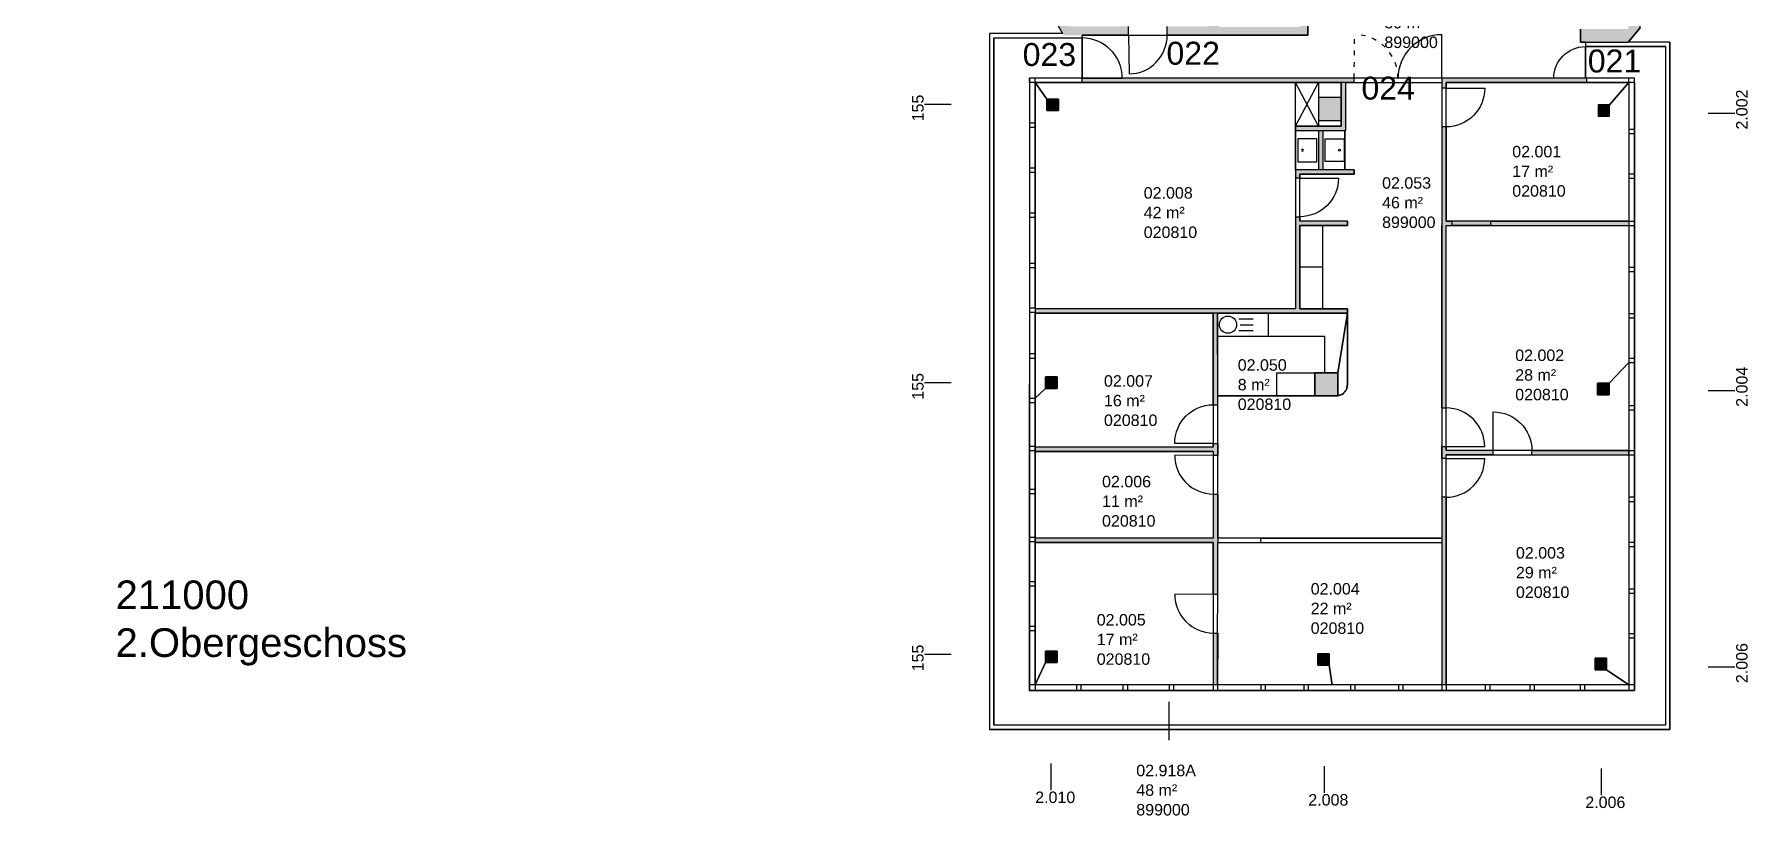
# Model space of a CAD drawing. Header units: metres. Extents: x -1 to 148, y -1 to 108.
# Drawn here: x 79.8 to 124.74, y 10 to 30.44 of the extents above; entities that cross this region are included whole.
import ezdxf

# ---------------------------------------------------------------- set-up
doc = ezdxf.new("R2010")
doc.units = ezdxf.units.M
doc.header["$MEASUREMENT"] = 0
doc.linetypes.add('ACAD_ISO03W100', pattern=[30, 12, -18])
doc.layers.get('0').update_dxf_attribs({"linetype": 'CONTINUOUS'})
doc.layers.add('Unchanged', color=8, linetype='CONTINUOUS')
doc.layers.add('Unchanged Layer Off', color=2, linetype='CONTINUOUS')
doc.styles.add('ARIAL', font='arial.ttf')

# ---------------------------------------------------------------- blocks, each defined once
blk = doc.blocks.new('Tuer')
at = {"layer": 'Unchanged'}
blk.add_line((0, 0), (0, 0.82), dxfattribs=at)
blk.add_arc((0, 0), 0.82, 90, 180, dxfattribs=at)
blk = doc.blocks.new('Ausgussbecken')
at = {"layer": 'Unchanged'}
blk.add_lwpolyline([(-0.185, 0), (0.415, 0), (0.415, -0.5), (-0.185, -0.5)], close=True, dxfattribs=at)
at = {"layer": 'Unchanged', "linetype": 'Continuous'}
blk.add_circle((0.115, -0.124), 0.0253, dxfattribs=at)
blk = doc.blocks.new('Raumstempel')
at = {"layer": 'Unchanged', "linetype": 'ByBlock', "style": 'ARIAL'}
for tag, p in [('HOERSAALNUMMER', (0, 1.029)), ('ANZAHL PLAETZE', (0, 0.514)), ('RAUMNUMMER', (0, 0)), ('FLÄCHE', (0, -0.514)), ('INSTITUTSNUMMER1', (0, -1.029)), ('INSTITUTSNUMMER2', (0, -1.543))]:
    blk.add_attdef(tag, p, '', height=0.3, dxfattribs=at)

msp = doc.modelspace()

# ---------------------------------------------------------------- hatches: boundary and pattern name
at = {"layer": 'Unchanged'}
for points in [[(106.835, 32.152), (106.835, 32.364), (106.835, 33.863), (107.168, 33.863), (107.168, 34.105), (106.767, 34.108), (106.601, 33.916), (106.601, 30.65), (106.74, 30.416), (107.22, 30.416), (107.22, 30.647), (106.835, 30.647)], [(121.828, 33.668), (121.47, 34.054), (120.317, 34.054), (120.184, 34.054), (120.184, 33.872), (120.184, 33.769), (121.519, 33.769), (121.519, 30.58), (120.263, 30.58), (120.263, 30.234), (120.392, 30.234), (121.51, 30.234), (121.828, 30.615)], [(114.345, 29.295), (108.272, 29.295, -0.000005), (108.272, 29.295, 0.000005), (108.272, 29.295), (107.22, 29.295), (107.22, 29.18), (114.345, 29.18)], [(113.406, 28.786), (113.406, 28.186), (114.006, 28.186), (114.006, 28.786)], [(106.6, 28.445), (106.6, 28.745), (106.3, 28.745), (106.3, 28.445)], [(121.028, 28.3), (121.028, 28.6), (120.728, 28.6), (120.728, 28.3)], [(113.521, 27.922), (113.406, 27.922), (113.406, 26.895), (113.521, 26.895)], [(116.749, 28.02), (116.634, 28.02), (116.634, 25.439), (116.634, 20.665), (116.749, 20.665), (116.749, 25.439), (116.899, 25.439), (116.899, 25.552), (116.749, 25.552)], [(110.77, 23.144), (110.655, 23.144), (110.653, 20.749), (110.77, 20.749)], [(113.313, 21.586), (113.313, 20.986), (113.913, 20.986), (113.913, 21.586)], [(106.566, 21.178), (106.566, 21.478), (106.266, 21.478), (106.266, 21.178)], [(121.012, 21.011), (121.012, 21.311), (120.712, 21.311), (120.712, 21.011)], [(106.566, 14.006), (106.566, 14.306), (106.266, 14.306), (106.266, 14.006)], [(113.69, 13.936), (113.69, 14.236), (113.39, 14.236), (113.39, 13.936)], [(120.95, 13.816), (120.95, 14.116), (120.65, 14.116), (120.65, 13.816)]]:
    msp.add_hatch(color=256, dxfattribs=at).paths.add_polyline_path(points)
h = msp.add_hatch(color=256, dxfattribs=at)
h.paths.add_polyline_path([(108.438, 30.647), (107.22, 30.647), (107.22, 30.416), (108.438, 30.416)])
h.paths.add_polyline_path([(113.133, 30.895), (112.907, 30.895), (112.907, 30.632), (110.803, 30.632), (110.803, 33.863), (112.907, 33.863), (112.907, 33.488), (113.133, 33.488), (113.133, 34.109), (109.481, 34.109), (109.481, 33.863), (110.536, 33.863), (110.536, 32.364), (106.835, 32.364), (106.835, 32.152), (110.551, 32.152), (110.551, 30.647), (109.448, 30.647), (109.448, 30.416), (113.133, 30.416)])
h.paths.add_polyline_path([(108.471, 34.109), (107.168, 34.105), (107.168, 33.863), (108.471, 33.863)], flags=17)
h = msp.add_hatch(color=256, dxfattribs=at)
h.paths.add_polyline_path([(120.427, 29.295), (116.634, 29.295), (116.634, 29.03), (116.749, 29.03), (116.749, 29.18), (120.427, 29.18)])
h.paths.add_polyline_path([(114.121, 29.18), (114.006, 29.18), (114.006, 28.037), (112.806, 28.037), (112.806, 27.922), (114.121, 27.922)])
h.paths.add_polyline_path([(114.345, 26.895), (112.806, 26.895), (112.806, 26.679), (112.921, 26.679), (112.921, 26.78), (114.345, 26.78)])
h.paths.add_polyline_path([(112.921, 25.437), (114.17, 25.437), (114.17, 25.552), (112.921, 25.552), (112.921, 25.669), (112.806, 25.669), (112.806, 25.569), (112.806, 23.259), (105.991, 23.259), (105.991, 23.144), (114.17, 23.144), (114.17, 23.259), (112.921, 23.259)])
h.paths.add_polyline_path([(121.533, 25.552), (117.909, 25.552), (117.909, 25.439), (121.533, 25.439)])
h = msp.add_hatch(color=256, dxfattribs=at)
h.dxf.hatch_style = 1
h.paths.add_polyline_path([(117.909, 25.552), (116.899, 25.552), (116.899, 25.439), (117.909, 25.439)])
h = msp.add_hatch(color=256, dxfattribs=at)
h.dxf.hatch_style = 1
h.paths.add_polyline_path([(110.77, 19.739), (110.655, 19.739), (110.655, 19.639), (105.991, 19.639), (105.991, 19.524), (110.655, 19.524), (110.655, 19.424), (110.77, 19.424)])
h = msp.add_hatch(color=256, dxfattribs=at)
h.dxf.hatch_style = 1
h.paths.add_polyline_path([(117.983, 19.555), (116.749, 19.555), (116.749, 19.655), (116.634, 19.655), (116.634, 19.34), (116.749, 19.34), (116.749, 19.44), (117.983, 19.44)])
h.paths.add_polyline_path([(121.533, 19.555), (118.993, 19.555), (118.993, 19.44), (121.533, 19.44)])
h = msp.add_hatch(color=256, dxfattribs=at)
h.paths.add_polyline_path([(110.77, 18.414), (110.657, 18.414, -0.001117), (110.653, 18.414), (110.653, 17.257), (105.991, 17.257), (105.991, 17.142), (110.656, 17.142), (110.656, 15.787), (110.77, 15.787), (110.77, 17.142)])
h.paths.add_polyline_path([(110.77, 14.777), (110.659, 14.777, -0.000953), (110.655, 14.777), (110.654, 13.421), (110.769, 13.421)])
h.paths.add_polyline_path([(116.749, 18.33), (116.634, 18.33), (116.634, 13.421), (116.748, 13.421)])

# ---------------------------------------------------------------- linework, layer by layer
for p, q in [((108.438, 30.416), (108.438, 30.647)), ((109.448, 30.416), (109.448, 30.647)), ((120.263, 30.234), (120.263, 30.58)), ((121.828, 30.615), (121.51, 30.234)), ((104.798, 30.462), (104.798, 12.252)), ((104.913, 30.347), (104.913, 12.367)), ((104.913, 30.347), (107.22, 30.347)), ((107.22, 30.416), (107.22, 30.347)), ((107.22, 30.347), (107.22, 29.295)), ((116.634, 29.295), (116.638, 30.431)), ((120.317, 30.234), (120.263, 30.234)), ((120.392, 30.234), (120.317, 30.234)), ((120.392, 30.234), (120.392, 30.119)), ((120.392, 30.234), (121.51, 30.234)), ((122.489, 30.119), (120.392, 30.119)), ((120.392, 30.119), (120.392, 29.295)), ((122.604, 30.234), (121.51, 30.234)), ((122.489, 30.119), (122.489, 12.367)), ((122.604, 30.234), (122.604, 12.252)), ((105.841, 29.18), (105.841, 29.295)), ((107.22, 29.295), (105.841, 29.295)), ((105.991, 29.18), (105.991, 29.295)), ((107.22, 29.18), (107.22, 29.295)), ((114.345, 29.295), (107.22, 29.295)), ((114.345, 29.18), (114.345, 29.295)), ((116.634, 29.295), (116.634, 29.03)), ((120.427, 29.295), (116.634, 29.295)), ((121.683, 29.295), (120.427, 29.295)), ((120.427, 29.18), (120.427, 29.295)), ((121.533, 29.18), (121.533, 29.295)), ((121.683, 29.18), (121.683, 29.295)), ((105.841, 29.18), (105.841, 23.288)), ((107.22, 29.18), (105.841, 29.18)), ((105.991, 29.18), (105.991, 23.287)), ((114.345, 29.18), (107.22, 29.18)), ((112.806, 28.037), (113.406, 29.18)), ((113.406, 28.037), (112.806, 29.18)), ((112.806, 28.037), (112.806, 29.18)), ((113.406, 29.18), (113.406, 28.037)), ((114.006, 28.037), (114.006, 29.18)), ((114.121, 27.922), (114.121, 29.18)), ((116.634, 29.18), (116.634, 29.03)), ((116.749, 29.03), (116.634, 29.03)), ((120.427, 29.18), (116.749, 29.18)), ((116.749, 29.18), (116.749, 29.03)), ((116.749, 29.03), (116.749, 29.03)), ((121.683, 29.18), (120.427, 29.18)), ((121.533, 29.18), (121.533, 25.552)), ((121.683, 29.18), (121.683, 25.551)), ((105.841, 28.128), (105.991, 28.128)), ((105.841, 28.013), (105.991, 28.013)), ((112.806, 28.037), (114.006, 28.037)), ((112.806, 27.922), (112.806, 28.037)), ((112.806, 26.895), (112.806, 27.922)), ((112.806, 27.922), (114.121, 27.922)), ((113.406, 27.922), (113.406, 26.895)), ((113.521, 27.922), (113.521, 26.895)), ((114.099, 27.922), (114.099, 26.897)), ((116.749, 28.02), (116.634, 28.02)), ((116.634, 28.02), (116.634, 25.439)), ((116.749, 28.02), (116.749, 25.552)), ((121.533, 27.964), (121.683, 27.964)), ((121.533, 27.849), (121.683, 27.849)), ((105.841, 26.947), (105.991, 26.947)), ((105.841, 26.832), (105.991, 26.832)), ((112.806, 26.895), (112.806, 26.679)), ((114.345, 26.895), (112.806, 26.895)), ((112.921, 26.679), (112.806, 26.679)), ((112.921, 26.78), (112.921, 26.679)), ((114.345, 26.78), (112.921, 26.78)), ((114.345, 26.895), (114.345, 26.78)), ((121.533, 26.794), (121.683, 26.794)), ((121.533, 26.679), (121.683, 26.679)), ((105.841, 25.773), (105.991, 25.773)), ((105.841, 25.658), (105.991, 25.658)), ((112.806, 25.669), (112.806, 25.569)), ((112.806, 25.669), (112.921, 25.669)), ((112.921, 25.669), (112.921, 25.552)), ((112.806, 25.569), (112.806, 23.259)), ((114.17, 25.552), (112.921, 25.552)), ((114.17, 25.437), (112.921, 25.437)), ((112.921, 25.437), (112.921, 23.259)), ((113.521, 23.244), (113.521, 25.437)), ((114.17, 25.552), (114.17, 25.437)), ((116.634, 20.665), (116.634, 25.439)), ((116.749, 25.552), (116.899, 25.552)), ((116.749, 20.665), (116.749, 25.439)), ((116.749, 25.439), (116.899, 25.439)), ((116.899, 25.552), (116.899, 25.439)), ((117.909, 25.552), (116.899, 25.552)), ((117.909, 25.439), (116.899, 25.439)), ((117.909, 25.552), (121.533, 25.552)), ((117.909, 25.552), (117.909, 25.439)), ((117.909, 25.439), (121.533, 25.439)), ((121.533, 25.552), (121.533, 21.97)), ((121.533, 25.552), (121.683, 25.552)), ((121.533, 25.437), (121.683, 25.437)), ((121.683, 25.551), (121.683, 21.968)), ((105.841, 24.452), (105.991, 24.452)), ((105.841, 24.337), (105.991, 24.337)), ((112.921, 24.356), (113.521, 24.356)), ((121.533, 24.353), (121.683, 24.353)), ((121.533, 24.238), (121.683, 24.238)), ((105.841, 23.288), (105.841, 13.271)), ((105.841, 23.287), (105.991, 23.287)), ((105.841, 23.172), (105.991, 23.172)), ((105.991, 23.287), (105.991, 13.271)), ((112.806, 23.259), (105.991, 23.259)), ((114.17, 23.144), (105.991, 23.144)), ((110.653, 20.749), (110.655, 23.144)), ((110.769, 23.144), (110.769, 22.544)), ((110.769, 23.144), (112.089, 23.144)), ((110.77, 20.749), (110.77, 23.144)), ((111.32, 22.994), (111.703, 22.994)), ((112.089, 23.144), (112.089, 22.544)), ((112.921, 23.259), (114.17, 23.259)), ((114.17, 23.259), (114.17, 23.144)), ((114.17, 23.144), (114.17, 21.286)), ((121.533, 23.135), (121.683, 23.135)), ((121.533, 23.02), (121.683, 23.02)), ((110.769, 22.544), (112.089, 22.544)), ((111.32, 22.694), (111.703, 22.694)), ((111.358, 22.844), (111.703, 22.844)), ((112.089, 22.544), (113.57, 22.544)), ((113.57, 22.544), (113.57, 21.586)), ((105.841, 22.087), (105.991, 22.087)), ((105.841, 21.972), (105.991, 21.972)), ((112.313, 21.586), (113.313, 21.586)), ((112.313, 21.586), (112.313, 20.986)), ((113.313, 20.986), (113.313, 21.586)), ((121.533, 21.97), (121.533, 17.157)), ((121.533, 21.97), (121.683, 21.97)), ((121.533, 21.855), (121.683, 21.855)), ((121.683, 21.968), (121.683, 17.156)), ((105.841, 20.922), (105.991, 20.922)), ((105.841, 20.807), (105.991, 20.807)), ((110.653, 20.749), (110.77, 20.749)), ((112.313, 20.986), (113.313, 20.986)), ((121.533, 20.733), (121.683, 20.733)), ((116.634, 20.665), (116.749, 20.665)), ((121.533, 20.618), (121.683, 20.618)), ((105.841, 19.667), (105.991, 19.667)), ((105.841, 19.552), (105.991, 19.552)), ((110.655, 19.639), (105.991, 19.639)), ((105.991, 19.524), (105.991, 19.639)), ((110.655, 19.524), (105.991, 19.524)), ((110.655, 19.639), (110.655, 19.739)), ((110.655, 19.739), (110.77, 19.739)), ((110.655, 19.524), (110.655, 19.424)), ((110.77, 19.424), (110.655, 19.424)), ((110.77, 19.739), (110.77, 19.424)), ((116.634, 19.34), (116.634, 19.655)), ((116.634, 19.655), (116.749, 19.655)), ((116.749, 19.34), (116.634, 19.34)), ((116.749, 19.655), (116.749, 19.555)), ((116.749, 19.655), (117.759, 19.655)), ((117.983, 19.555), (116.749, 19.555)), ((116.749, 19.34), (116.749, 19.44)), ((117.983, 19.44), (116.749, 19.44)), ((116.749, 19.34), (117.759, 19.34)), ((117.983, 19.44), (117.983, 19.555)), ((118.993, 19.555), (121.533, 19.555)), ((118.993, 19.44), (118.993, 19.555)), ((118.993, 19.44), (121.533, 19.44)), ((121.533, 19.555), (121.683, 19.555)), ((121.533, 19.44), (121.533, 19.555)), ((121.533, 19.44), (121.683, 19.44)), ((105.841, 18.54), (105.991, 18.54)), ((105.841, 18.425), (105.991, 18.425)), ((110.653, 18.414), (110.77, 18.414)), ((110.653, 18.414), (110.653, 17.257)), ((110.77, 18.414), (110.77, 17.142)), ((116.634, 18.33), (116.634, 13.421)), ((116.749, 18.33), (116.634, 18.33)), ((116.749, 18.33), (116.748, 13.421)), ((121.533, 18.337), (121.683, 18.337)), ((121.533, 18.222), (121.683, 18.222)), ((105.841, 17.285), (105.991, 17.285)), ((105.841, 17.17), (105.991, 17.17)), ((110.653, 17.257), (105.991, 17.257)), ((105.991, 17.142), (105.991, 17.257)), ((110.656, 17.142), (105.991, 17.142)), ((110.656, 15.787), (110.656, 17.142)), ((110.77, 15.787), (110.77, 17.142)), ((111.898, 17.257), (116.634, 17.257)), ((111.898, 17.142), (111.898, 17.257)), ((111.898, 17.142), (116.634, 17.142)), ((121.533, 17.157), (121.533, 13.273)), ((121.533, 17.157), (121.683, 17.157)), ((121.683, 17.156), (121.683, 13.271)), ((121.533, 17.042), (121.683, 17.042)), ((105.841, 16.123), (105.991, 16.123)), ((105.841, 16.008), (105.991, 16.008)), ((110.77, 15.787), (110.656, 15.787)), ((121.533, 15.931), (121.683, 15.931)), ((121.533, 15.816), (121.683, 15.816)), ((105.841, 14.957), (105.991, 14.957)), ((105.841, 14.842), (105.991, 14.842)), ((110.655, 14.777), (110.654, 13.421)), ((110.655, 14.777), (110.77, 14.777)), ((110.77, 14.777), (110.769, 13.421)), ((121.533, 14.766), (121.683, 14.766)), ((121.533, 14.651), (121.683, 14.651)), ((121.683, 13.421), (105.841, 13.421)), ((121.683, 13.271), (105.841, 13.271)), ((107.071, 13.421), (107.071, 13.271)), ((107.186, 13.421), (107.186, 13.271)), ((108.291, 13.421), (108.291, 13.271)), ((108.406, 13.421), (108.406, 13.271)), ((109.497, 13.421), (109.497, 13.271)), ((109.612, 13.421), (109.612, 13.271)), ((110.769, 13.421), (110.654, 13.421)), ((110.654, 13.421), (110.654, 13.271)), ((110.769, 13.421), (110.769, 13.271)), ((111.898, 13.421), (111.898, 13.271)), ((112.013, 13.421), (112.013, 13.271)), ((113.025, 13.421), (113.025, 13.271)), ((113.14, 13.421), (113.14, 13.271)), ((114.244, 13.421), (114.244, 13.271)), ((114.359, 13.421), (114.359, 13.271)), ((115.499, 13.421), (115.499, 13.271)), ((115.614, 13.421), (115.614, 13.271)), ((116.633, 13.421), (116.633, 13.271)), ((116.748, 13.421), (116.634, 13.421)), ((116.748, 13.421), (116.748, 13.271)), ((117.774, 13.421), (117.774, 13.271)), ((117.889, 13.421), (117.889, 13.271)), ((118.938, 13.421), (118.938, 13.271)), ((119.053, 13.421), (119.053, 13.271)), ((120.256, 13.421), (120.256, 13.271)), ((120.371, 13.421), (120.371, 13.271)), ((109.497, 11.976), (109.497, 12.98)), ((122.604, 12.252), (104.798, 12.252)), ((122.489, 12.367), (104.913, 12.367))]:
    msp.add_line(p, q, dxfattribs=at)
at = {"layer": 'Unchanged', "linetype": 'ACAD_ISO03W100', "ltscale": 0.01}
msp.add_line((114.345, 29.295), (114.349, 30.439), dxfattribs=at)
at = {"layer": 'Unchanged'}
for points in [[(113.133, 30.895), (113.133, 30.416), (109.448, 30.416)], [(108.438, 30.416), (107.22, 30.416)]]:
    msp.add_lwpolyline(points, dxfattribs=at)
for points in [[(113.406, 28.186), (114.006, 28.186), (114.006, 28.786), (113.406, 28.786)], [(106.3, 28.445), (106.6, 28.445), (106.6, 28.745), (106.3, 28.745)], [(120.728, 28.3), (121.028, 28.3), (121.028, 28.6), (120.728, 28.6)], [(113.313, 20.986), (113.913, 20.986), (113.913, 21.586), (113.313, 21.586)], [(106.266, 21.178), (106.566, 21.178), (106.566, 21.478), (106.266, 21.478)], [(120.712, 21.011), (121.012, 21.011), (121.012, 21.311), (120.712, 21.311)], [(106.266, 14.006), (106.566, 14.006), (106.566, 14.306), (106.266, 14.306)], [(113.39, 13.936), (113.69, 13.936), (113.69, 14.236), (113.39, 14.236)], [(120.65, 13.816), (120.95, 13.816), (120.95, 14.116), (120.65, 14.116)]]:
    msp.add_lwpolyline(points, close=True, dxfattribs=at)
msp.add_circle((111.039, 22.844), 0.225, dxfattribs=at)
at = {"layer": 'Unchanged', "linetype": 'ACAD_ISO03W100', "ltscale": 0.01}
msp.add_arc((114.345, 29.295), 1.144, 359.8007, 89.8007, dxfattribs=at)
at = {"layer": 'Unchanged'}
for centre, radius, start, end in [((116.634, 29.287), 1.144, 89.8007, 179.8007), ((113.884, 21.27), 0.286, 275.6958, 3.1508), ((116.749, 19.655), 1.01, 0, 90.0001), ((116.749, 19.34), 1.01, 269.9999, 0)]:
    msp.add_arc(centre, radius, start, end, dxfattribs=at)
at = {"layer": 'Unchanged Layer Off', "ltscale": 0.025}
for p, q in [((103.098, 28.617), (103.798, 28.617)), ((124.304, 28.369), (123.604, 28.369)), ((103.098, 21.334), (103.798, 21.334)), ((124.304, 21.115), (123.604, 21.115)), ((103.098, 14.227), (103.798, 14.227)), ((124.304, 13.885), (123.604, 13.884)), ((106.413, 10.662), (106.413, 11.362)), ((106.413, 10.662), (106.413, 11.362)), ((113.562, 10.597), (113.562, 11.297)), ((113.562, 10.597), (113.562, 11.297)), ((120.811, 10.532), (120.811, 11.232)), ((120.811, 10.532), (120.811, 11.232))]:
    msp.add_line(p, q, dxfattribs=at)
at = {"layer": 'Unchanged Layer Off', "flags": 128}
for points in [[(76.295, 34.324), (106.767, 34.108), (106.601, 33.916), (106.601, 30.65), (106.712, 30.462), (104.798, 30.462), (104.798, 12.252), (122.604, 12.252), (122.604, 30.234), (121.51, 30.234), (121.828, 30.615), (121.828, 33.668), (121.47, 34.054), (122.685, 34.054), (122.685, 62.724), (144.282, 62.611)], [(120.263, 30.58), (120.263, 30.234), (120.392, 30.234), (120.392, 29.295), (116.671, 29.295), (114.383, 29.295), (107.22, 29.295), (107.22, 30.347), (107.22, 30.416), (113.133, 30.416), (113.133, 34.109)]]:
    msp.add_lwpolyline(points, dxfattribs=at)
for points in [[(120.392, 30.119), (122.489, 30.119), (122.489, 12.367), (104.913, 12.367), (104.913, 30.347), (107.22, 30.347), (107.22, 29.295), (107.213, 29.295), (105.841, 29.295), (105.84, 13.271), (105.991, 13.271), (121.683, 13.271), (121.683, 29.295), (121.533, 29.295), (120.427, 29.295), (120.392, 29.295)], [(105.991, 29.18), (106.3, 28.745), (106.6, 28.745), (106.6, 28.445), (106.3, 28.445), (106.3, 28.745), (105.991, 29.18), (114.006, 29.18), (114.006, 28.037), (112.806, 28.037), (112.806, 23.259), (105.991, 23.259)], [(114.121, 29.18), (116.634, 29.18), (116.634, 17.257), (111.898, 17.257), (110.77, 17.257), (110.77, 20.986), (113.913, 20.986), (114.047, 21.035), (114.14, 21.143), (114.17, 21.286), (114.17, 23.144), (114.17, 23.259), (112.921, 23.259), (112.921, 25.437), (114.17, 25.437), (114.17, 25.552), (112.921, 25.552), (112.921, 26.78), (114.345, 26.78), (114.345, 26.895), (114.099, 26.895), (114.099, 27.922), (114.121, 27.922)], [(116.749, 29.18), (121.533, 29.18), (121.028, 28.6), (120.728, 28.6), (120.728, 28.3), (121.028, 28.3), (121.028, 28.6), (121.533, 29.18), (121.533, 25.552), (116.749, 25.552), (116.749, 26.942), (116.749, 28.02), (116.749, 29.18)], [(121.533, 21.855), (121.012, 21.311), (121.012, 21.011), (120.712, 21.011), (120.712, 21.311), (121.012, 21.311), (121.533, 21.855), (121.533, 19.555), (116.749, 19.555), (116.749, 25.439), (121.533, 25.439)], [(105.991, 20.922), (106.266, 21.178), (106.266, 21.478), (106.566, 21.478), (106.566, 21.178), (106.266, 21.178), (105.991, 20.922), (105.991, 23.144), (110.655, 23.144), (110.655, 19.639), (105.991, 19.639)], [(114.17, 23.144), (113.913, 21.586), (113.913, 20.986), (113.313, 20.986), (113.313, 21.586), (113.913, 21.586), (114.17, 23.144), (114.17, 21.27), (114.14, 21.143), (114.047, 21.035), (113.913, 20.986), (113.313, 20.986), (110.77, 20.986), (110.769, 23.144)], [(105.991, 17.257), (105.991, 19.524), (110.655, 19.524), (110.653, 17.257)], [(121.533, 13.421), (120.95, 13.816), (120.65, 13.816), (120.65, 14.116), (120.95, 14.116), (120.95, 13.816), (121.533, 13.421), (116.749, 13.421), (116.749, 19.44), (121.533, 19.44)], [(105.991, 13.421), (106.266, 14.006), (106.266, 14.306), (106.566, 14.306), (106.566, 14.006), (106.266, 14.006), (105.991, 13.421), (105.991, 17.142), (110.656, 17.142), (110.654, 13.421)], [(113.762, 13.421), (113.69, 13.936), (113.39, 13.936), (113.39, 14.236), (113.69, 14.236), (113.69, 13.936), (113.762, 13.421), (110.769, 13.423), (110.77, 17.142), (116.634, 17.142), (116.634, 13.421)]]:
    msp.add_lwpolyline(points, close=True, dxfattribs=at)

# ---------------------------------------------------------------- block references
ref = msp.add_blockref('Raumstempel', (115.133, 31.625))
ref.add_attrib('RAUMNUMMER', '02.913A', (115.133, 31.111), dxfattribs={"layer": 'Unchanged', "color": 7, "height": 0.3, "style": 'ARIAL'})
ref.add_attrib('FLÄCHE_NGF', '59 m²', (115.133, 30.597), dxfattribs={"layer": 'Unchanged', "color": 7, "height": 0.3, "style": 'ARIAL'})
ref.add_attrib('NUTZER_1', '899000', (115.133, 30.083), dxfattribs={"layer": 'Unchanged', "color": 7, "height": 0.3, "style": 'ARIAL'})
for p, xscale, yscale, zscale, rotation in [((107.22, 29.295), 1.282625775365929, 1.282625775365929, 1.282625775365929, 269.9999999999991), ((108.438, 30.416), 1.231732666875724, 1.231732666875724, 1.231732666875724, 180.7351863456035), ((120.392, 29.295), -1.005523308560371, 1.005523308560383, 1.005523308560383, 90.00000000305994), ((116.749, 29.03), -1.231707317073262, 1.231707317073278, 1.231707317073278, 270), ((112.921, 26.679), -1.231707317073262, 1.231707317073278, 1.231707317073278, 270), ((110.655, 19.739), -1.231707317073275, 1.231707317073287, 1.231707317073288, 90.12794563159002), ((117.983, 19.552), -1.231707317073273, 1.231707317073273, 1.231707317073273, 4.623501581590972e-10), ((110.655, 19.424), 1.231707317073275, 1.231707317073275, 1.231707317073275, 89.87205436840998), ((110.656, 15.787), 1.231707317073275, 1.231707317073275, 1.231707317073275, 89.87205436841003)]:
    msp.add_blockref('Tuer', p, dxfattribs=dict(xscale=xscale, yscale=yscale, zscale=zscale, rotation=rotation))
at = {"xscale": -1, "rotation": 89.99999999999713}
msp.add_blockref('Ausgussbecken', (112.864, 27.523), dxfattribs=at)
at = {"rotation": 270}
msp.add_blockref('Ausgussbecken', (114.08, 27.525), dxfattribs=at)
ref = msp.add_blockref('Raumstempel', (118.479, 27.736))
ref.add_attrib('RAUMNUMMER', '02.001', (118.479, 27.222), dxfattribs={"layer": 'Unchanged', "color": 0, "linetype": 'ByBlock', "height": 0.3, "style": 'ARIAL'})
ref.add_attrib('FLÄCHE_NGF', '17 m²', (118.479, 26.707), dxfattribs={"layer": 'Unchanged', "color": 0, "linetype": 'ByBlock', "height": 0.3, "style": 'ARIAL'})
ref.add_attrib('NUTZER_1', '020810', (118.479, 26.193), dxfattribs={"layer": 'Unchanged', "color": 0, "linetype": 'ByBlock', "height": 0.3, "style": 'ARIAL'})
ref = msp.add_blockref('Raumstempel', (115.073, 26.917))
ref.add_attrib('RAUMNUMMER', '02.053', (115.073, 26.402), dxfattribs={"layer": 'Unchanged', "color": 0, "linetype": 'ByBlock', "height": 0.3, "style": 'ARIAL'})
ref.add_attrib('FLÄCHE_NGF', '46 m²', (115.073, 25.888), dxfattribs={"layer": 'Unchanged', "color": 0, "linetype": 'ByBlock', "height": 0.3, "style": 'ARIAL'})
ref.add_attrib('NUTZER_1', '899000', (115.073, 25.374), dxfattribs={"layer": 'Unchanged', "color": 0, "linetype": 'ByBlock', "height": 0.3, "style": 'ARIAL'})
ref = msp.add_blockref('Raumstempel', (108.835, 26.656))
ref.add_attrib('RAUMNUMMER', '02.008', (108.835, 26.142), dxfattribs={"layer": 'Unchanged', "color": 0, "linetype": 'ByBlock', "height": 0.3, "style": 'ARIAL'})
ref.add_attrib('FLÄCHE_NGF', '42 m²', (108.835, 25.628), dxfattribs={"layer": 'Unchanged', "color": 0, "linetype": 'ByBlock', "height": 0.3, "style": 'ARIAL'})
ref.add_attrib('NUTZER_1', '020810', (108.835, 25.113), dxfattribs={"layer": 'Unchanged', "color": 0, "linetype": 'ByBlock', "height": 0.3, "style": 'ARIAL'})
ref = msp.add_blockref('Raumstempel', (118.557, 22.408))
ref.add_attrib('RAUMNUMMER', '02.002', (118.557, 21.894), dxfattribs={"layer": 'Unchanged', "color": 0, "linetype": 'ByBlock', "height": 0.3, "style": 'ARIAL'})
ref.add_attrib('FLÄCHE_NGF', '28 m²', (118.557, 21.379), dxfattribs={"layer": 'Unchanged', "color": 0, "linetype": 'ByBlock', "height": 0.3, "style": 'ARIAL'})
ref.add_attrib('NUTZER_1', '020810', (118.557, 20.865), dxfattribs={"layer": 'Unchanged', "color": 0, "linetype": 'ByBlock', "height": 0.3, "style": 'ARIAL'})
ref = msp.add_blockref('Raumstempel', (111.295, 22.154))
ref.add_attrib('RAUMNUMMER', '02.050', (111.295, 21.64), dxfattribs={"layer": 'Unchanged', "color": 0, "linetype": 'ByBlock', "height": 0.3, "style": 'ARIAL'})
ref.add_attrib('FLÄCHE_NGF', '8 m²', (111.295, 21.126), dxfattribs={"layer": 'Unchanged', "color": 0, "linetype": 'ByBlock', "height": 0.3, "style": 'ARIAL'})
ref.add_attrib('NUTZER_1', '020810', (111.295, 20.612), dxfattribs={"layer": 'Unchanged', "color": 0, "linetype": 'ByBlock', "height": 0.3, "style": 'ARIAL'})
ref = msp.add_blockref('Raumstempel', (107.794, 21.737))
ref.add_attrib('RAUMNUMMER', '02.007', (107.794, 21.222), dxfattribs={"layer": 'Unchanged', "color": 0, "linetype": 'ByBlock', "height": 0.3, "style": 'ARIAL'})
ref.add_attrib('FLÄCHE_NGF', '16 m²', (107.794, 20.708), dxfattribs={"layer": 'Unchanged', "color": 0, "linetype": 'ByBlock', "height": 0.3, "style": 'ARIAL'})
ref.add_attrib('NUTZER_1', '020810', (107.794, 20.194), dxfattribs={"layer": 'Unchanged', "color": 0, "linetype": 'ByBlock', "height": 0.3, "style": 'ARIAL'})
ref = msp.add_blockref('Raumstempel', (107.744, 19.103))
ref.add_attrib('RAUMNUMMER', '02.006', (107.744, 18.589), dxfattribs={"layer": 'Unchanged', "color": 0, "linetype": 'ByBlock', "height": 0.3, "style": 'ARIAL'})
ref.add_attrib('FLÄCHE_NGF', '11 m²', (107.744, 18.075), dxfattribs={"layer": 'Unchanged', "color": 0, "linetype": 'ByBlock', "height": 0.3, "style": 'ARIAL'})
ref.add_attrib('NUTZER_1', '020810', (107.744, 17.56), dxfattribs={"layer": 'Unchanged', "color": 0, "linetype": 'ByBlock', "height": 0.3, "style": 'ARIAL'})
ref = msp.add_blockref('Raumstempel', (118.576, 17.238))
ref.add_attrib('RAUMNUMMER', '02.003', (118.576, 16.724), dxfattribs={"layer": 'Unchanged', "color": 0, "linetype": 'ByBlock', "height": 0.3, "style": 'ARIAL'})
ref.add_attrib('FLÄCHE_NGF', '29 m²', (118.576, 16.209), dxfattribs={"layer": 'Unchanged', "color": 0, "linetype": 'ByBlock', "height": 0.3, "style": 'ARIAL'})
ref.add_attrib('NUTZER_1', '020810', (118.576, 15.695), dxfattribs={"layer": 'Unchanged', "color": 0, "linetype": 'ByBlock', "height": 0.3, "style": 'ARIAL'})
ref = msp.add_blockref('Raumstempel', (113.205, 16.298))
ref.add_attrib('RAUMNUMMER', '02.004', (113.205, 15.784), dxfattribs={"layer": 'Unchanged', "color": 0, "linetype": 'ByBlock', "height": 0.3, "style": 'ARIAL'})
ref.add_attrib('FLÄCHE_NGF', '22 m²', (113.205, 15.27), dxfattribs={"layer": 'Unchanged', "color": 0, "linetype": 'ByBlock', "height": 0.3, "style": 'ARIAL'})
ref.add_attrib('NUTZER_1', '020810', (113.205, 14.755), dxfattribs={"layer": 'Unchanged', "color": 0, "linetype": 'ByBlock', "height": 0.3, "style": 'ARIAL'})
ref = msp.add_blockref('Raumstempel', (107.605, 15.488))
ref.add_attrib('RAUMNUMMER', '02.005', (107.605, 14.973), dxfattribs={"layer": 'Unchanged', "color": 0, "linetype": 'ByBlock', "height": 0.3, "style": 'ARIAL'})
ref.add_attrib('FLÄCHE_NGF', '17 m²', (107.605, 14.459), dxfattribs={"layer": 'Unchanged', "color": 0, "linetype": 'ByBlock', "height": 0.3, "style": 'ARIAL'})
ref.add_attrib('NUTZER_1', '020810', (107.605, 13.945), dxfattribs={"layer": 'Unchanged', "color": 0, "linetype": 'ByBlock', "height": 0.3, "style": 'ARIAL'})
ref = msp.add_blockref('Raumstempel', (108.64, 11.546))
ref.add_attrib('RAUMNUMMER', '02.918A', (108.64, 11.031), dxfattribs={"layer": 'Unchanged', "color": 7, "height": 0.3, "style": 'ARIAL'})
ref.add_attrib('FLÄCHE_NGF', '48 m²', (108.64, 10.517), dxfattribs={"layer": 'Unchanged', "color": 7, "height": 0.3, "style": 'ARIAL'})
ref.add_attrib('NUTZER_1', '899000', (108.64, 10.003), dxfattribs={"layer": 'Unchanged', "color": 7, "height": 0.3, "style": 'ARIAL'})

# ---------------------------------------------------------------- texts
at = {"layer": 'Unchanged', "insert": (81.925, 16.151), "char_height": 0.75, "attachment_point": 1, "style": 'ARIAL'}
msp.add_mtext('211000\\P2.Obergeschoss', dxfattribs=at)
at = {"layer": 'Unchanged Layer Off', "style": 'ARIAL'}
for s, p in [('023', (105.667, 29.613)), ('022', (109.43, 29.647)), ('021', (120.457, 29.444)), ('024', (114.533, 28.733))]:
    msp.add_text(s, height=0.6, dxfattribs=at).set_placement(p)
at = {"layer": 'Unchanged Layer Off', "linetype": 'Continuous', "char_height": 0.3, "width": 1.4607, "attachment_point": 1, "style": 'ARIAL'}
for s, insert, rotation in [('155', (102.773, 28.164), 90), ('2.002', (124.338, 27.949), 90.02), ('2.004', (124.338, 20.695), 90.02), ('155', (102.773, 20.881), 90), ('155', (102.773, 13.774), 90), ('2.006', (124.338, 13.465), 90.02)]:
    msp.add_mtext(s, dxfattribs=dict(at, insert=insert, rotation=rotation))
for s, insert in [('2.010', (105.994, 10.628)), ('2.008', (113.142, 10.563)), ('2.006', (120.391, 10.498))]:
    msp.add_mtext(s, dxfattribs=dict(at, insert=insert))

doc.saveas('drawing.dxf')
